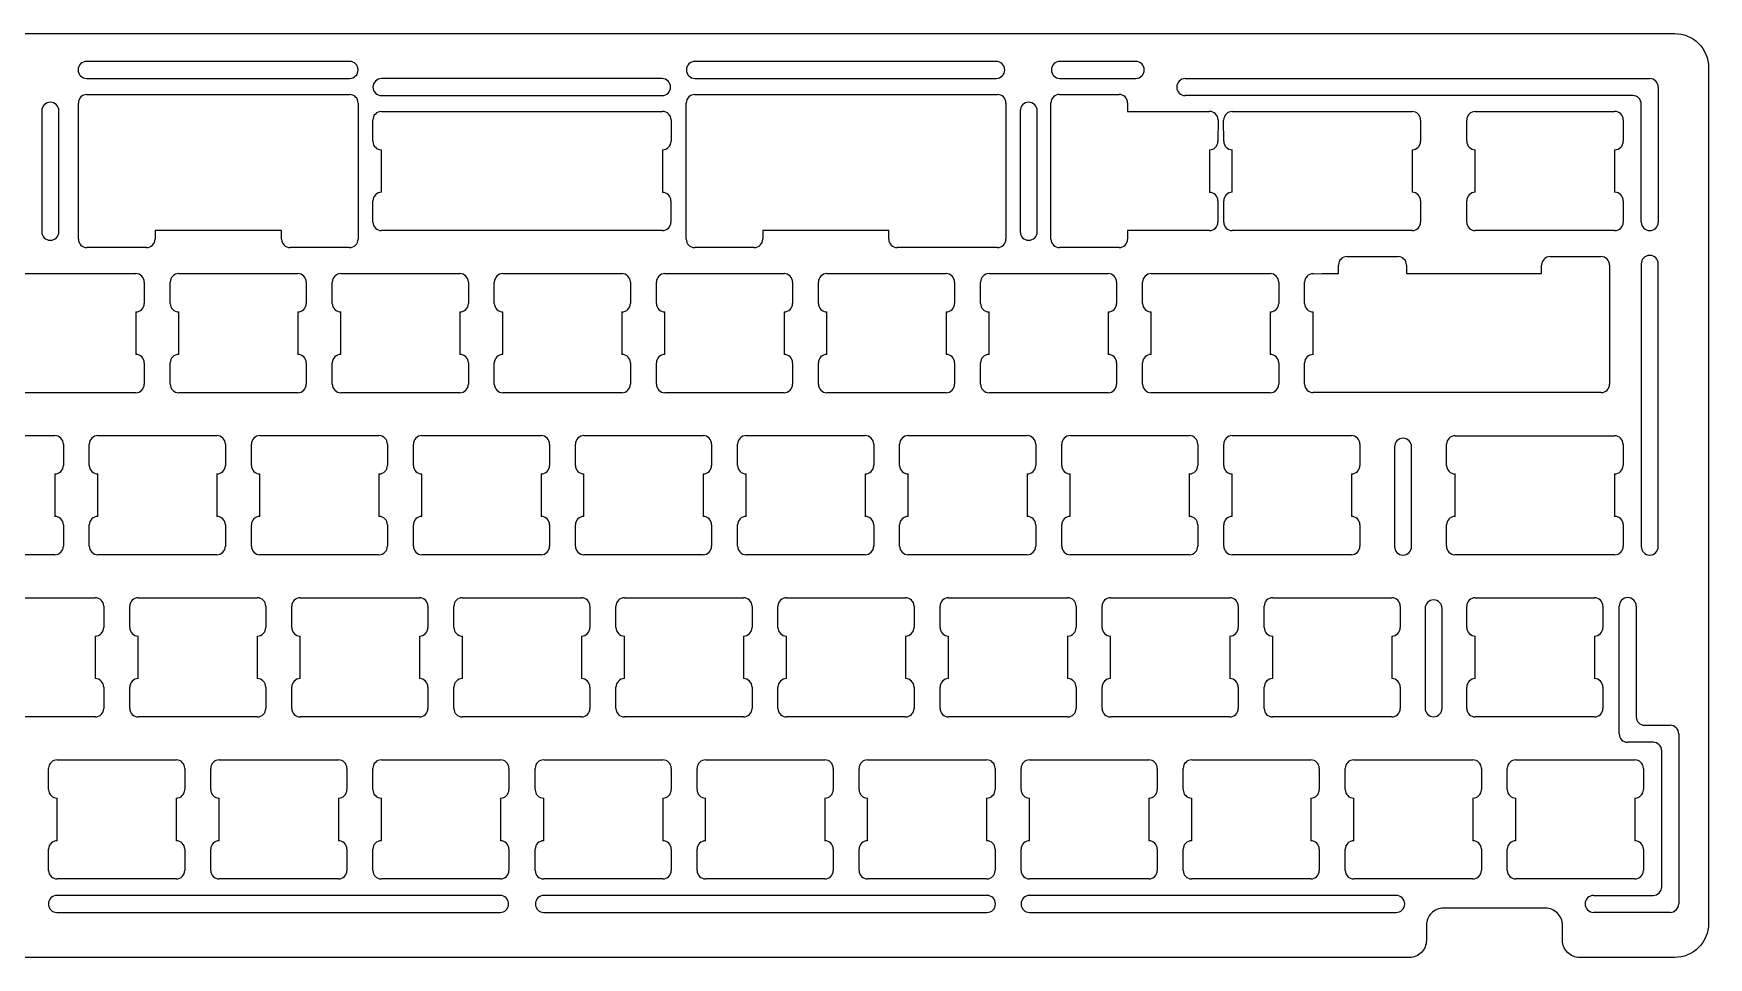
# Model space of a CAD drawing. Header units: millimetres. Extents: x -158 to 158, y -54 to 54.
# Drawn here: x -38.4 to 158.5, y -54.3 to 54.3 of the extents above; entities that cross this region are included whole.
import ezdxf

# ---------------------------------------------------------------- set-up
doc = ezdxf.new("R2010")
doc.units = ezdxf.units.MM
doc.layers.get('0').update_dxf_attribs({"linetype": 'CONTINUOUS'})

msp = doc.modelspace()

# ---------------------------------------------------------------- linework, layer by layer
for p, q in [((97, 49), (151.6, 49)), ((152.6, 48), (152.6, 32.14)), ((-33.11, 30.13), (-33.11, 46.13)), ((-32.11, 47.13), (-1.23, 47.13)), ((-0.23, 46.13), (-0.23, 30.13)), ((38.33, 30.13), (38.34, 46.13)), ((39.34, 47.13), (74.91, 47.13)), ((75.91, 46.13), (75.91, 30.13)), ((81.21, 30.13), (81.21, 46.14)), ((82.21, 47.13), (89.21, 47.14)), ((90.21, 46.14), (90.21, 45.14)), ((149.6, 47.01), (97, 47)), ((150.6, 32.14), (150.6, 46.01)), ((1.5, 41.63), (1.5, 44.13)), ((2.5, 45.13), (35.56, 45.14)), ((36.56, 44.14), (36.56, 41.64)), ((90.21, 45.14), (99.85, 45.14)), ((100.85, 44.14), (100.84, 41.63)), ((101.52, 41.64), (101.51, 44.13)), ((102.51, 45.13), (123.66, 45.13)), ((124.66, 44.13), (124.66, 41.64)), ((130.09, 41.64), (130.09, 44.13)), ((131.09, 45.13), (147.47, 45.14)), ((148.47, 44.14), (148.47, 41.64)), ((2.51, 35.64), (2.5, 40.63)), ((35.56, 40.64), (35.54, 35.63)), ((99.84, 40.63), (99.84, 35.63)), ((102.52, 35.64), (102.52, 40.64)), ((123.66, 40.64), (123.66, 35.64)), ((131.09, 35.64), (131.09, 40.64)), ((147.47, 40.64), (147.47, 35.64)), ((1.51, 32.14), (1.51, 34.64)), ((36.54, 34.63), (36.54, 32.13)), ((100.84, 34.63), (100.84, 32.13)), ((101.52, 32.13), (101.52, 34.64)), ((124.66, 34.64), (124.66, 32.13)), ((130.08, 32.14), (130.09, 34.64)), ((148.47, 34.64), (148.47, 32.14)), ((-9.23, 31.13), (-24.1, 31.13)), ((-24.1, 31.13), (-24.1, 30.13)), ((-9.23, 30.13), (-9.23, 31.13)), ((35.54, 31.13), (2.51, 31.14)), ((62.14, 31.14), (47.33, 31.14)), ((47.33, 31.14), (47.33, 30.13)), ((62.14, 30.13), (62.14, 31.14)), ((99.84, 31.13), (90.21, 31.14)), ((90.21, 31.14), (90.21, 30.13)), ((123.66, 31.13), (102.52, 31.13)), ((147.47, 31.14), (131.08, 31.14)), ((-25.1, 29.13), (-32.11, 29.13)), ((-1.23, 29.13), (-8.23, 29.13)), ((46.33, 29.13), (39.33, 29.13)), ((74.91, 29.13), (63.14, 29.13)), ((89.21, 29.13), (82.21, 29.13)), ((116.01, 28.09), (122, 28.09)), ((139.88, 28.08), (145.88, 28.08)), ((-39.37, 26.08), (-26.37, 26.08)), ((-21.32, 26.08), (-7.32, 26.08)), ((-2.27, 26.08), (11.73, 26.08)), ((16.78, 26.08), (30.78, 26.08)), ((35.83, 26.08), (49.83, 26.08)), ((54.88, 26.08), (68.88, 26.08)), ((73.93, 26.08), (87.93, 26.08)), ((92.98, 26.08), (106.98, 26.08)), ((112.02, 26.07), (113.03, 26.08)), ((113.03, 26.08), (115, 26.08)), ((115, 26.08), (115.01, 27.09)), ((123, 27.09), (123, 26.08)), ((123, 26.08), (138.88, 26.08)), ((138.88, 26.08), (138.88, 27.08)), ((146.88, 27.08), (146.88, 13.09)), ((-25.37, 25.08), (-25.37, 22.58)), ((-22.32, 22.58), (-22.32, 25.08)), ((-6.32, 25.08), (-6.32, 22.58)), ((-3.27, 22.58), (-3.27, 25.08)), ((12.73, 25.08), (12.73, 22.58)), ((15.78, 22.58), (15.78, 25.08)), ((31.78, 25.08), (31.78, 22.58)), ((34.83, 22.58), (34.83, 25.08)), ((50.83, 25.08), (50.83, 22.58)), ((53.88, 22.58), (53.88, 25.08)), ((69.88, 25.08), (69.88, 22.58)), ((72.93, 22.58), (72.93, 25.08)), ((88.93, 25.08), (88.93, 22.58)), ((91.98, 22.58), (91.98, 25.08)), ((107.98, 25.08), (107.98, 22.58)), ((111.02, 22.57), (111.02, 25.07)), ((-26.37, 21.58), (-26.37, 16.58)), ((-21.32, 16.58), (-21.32, 21.58)), ((-7.32, 21.58), (-7.32, 16.58)), ((-2.27, 16.58), (-2.27, 21.58)), ((11.73, 21.58), (11.73, 16.58)), ((16.78, 16.58), (16.78, 21.58)), ((30.78, 21.58), (30.78, 16.58)), ((35.83, 16.58), (35.83, 21.58)), ((49.83, 21.58), (49.83, 16.58)), ((54.88, 16.58), (54.88, 21.58)), ((68.88, 21.58), (68.88, 16.58)), ((73.93, 16.58), (73.93, 21.58)), ((87.93, 21.58), (87.93, 16.58)), ((92.98, 16.58), (92.98, 21.58)), ((106.98, 21.58), (106.98, 16.58)), ((112.02, 16.57), (112.02, 21.57)), ((-25.37, 15.58), (-25.37, 13.08)), ((-22.32, 13.08), (-22.32, 15.58)), ((-6.32, 15.58), (-6.32, 13.08)), ((-3.27, 13.08), (-3.27, 15.58)), ((12.73, 15.58), (12.73, 13.08)), ((15.78, 13.08), (15.78, 15.58)), ((31.78, 15.58), (31.78, 13.08)), ((34.83, 13.08), (34.83, 15.58)), ((50.83, 15.58), (50.83, 13.08)), ((53.88, 13.08), (53.88, 15.58)), ((69.88, 15.58), (69.88, 13.08)), ((72.93, 13.08), (72.93, 15.58)), ((88.93, 15.58), (88.93, 13.08)), ((91.98, 13.08), (91.98, 15.58)), ((107.98, 15.58), (107.98, 13.08)), ((111.03, 13.09), (111.03, 15.58)), ((-27.37, 12.08), (-40.37, 12.08)), ((-26.37, 12.08), (-27.37, 12.08)), ((-7.32, 12.08), (-21.32, 12.08)), ((11.73, 12.08), (-2.27, 12.08)), ((30.78, 12.08), (16.78, 12.08)), ((49.83, 12.08), (35.83, 12.08)), ((68.88, 12.08), (54.88, 12.08)), ((87.93, 12.08), (73.93, 12.08)), ((106.98, 12.08), (92.98, 12.08)), ((145.88, 12.09), (112.03, 12.09)), ((-48.88, 7.04), (-35.88, 7.04)), ((-34.88, 6.04), (-34.88, 3.54)), ((-31.83, 3.54), (-31.83, 6.04)), ((-30.83, 7.04), (-16.83, 7.04)), ((-15.83, 6.04), (-15.83, 3.54)), ((-12.78, 3.54), (-12.78, 6.04)), ((-11.78, 7.04), (2.22, 7.04)), ((3.22, 6.04), (3.22, 3.54)), ((6.27, 3.54), (6.27, 6.04)), ((7.27, 7.04), (8.27, 7.04)), ((8.27, 7.04), (21.27, 7.04)), ((22.27, 6.04), (22.27, 3.54)), ((25.32, 3.54), (25.32, 6.04)), ((26.32, 7.04), (26.62, 7.04)), ((26.62, 7.04), (40.32, 7.04)), ((41.32, 6.04), (41.32, 3.54)), ((44.37, 3.54), (44.37, 6.04)), ((45.37, 7.04), (59.37, 7.04)), ((60.37, 6.04), (60.37, 3.54)), ((63.42, 3.54), (63.42, 6.04)), ((64.42, 7.04), (78.42, 7.04)), ((79.42, 6.04), (79.42, 3.54)), ((82.47, 3.54), (82.47, 6.04)), ((83.47, 7.04), (84.47, 7.04)), ((84.47, 7.04), (97.47, 7.04)), ((98.47, 6.04), (98.47, 3.54)), ((101.52, 3.54), (101.52, 6.04)), ((102.52, 7.04), (102.82, 7.04)), ((102.82, 7.04), (116.52, 7.04)), ((117.52, 6.04), (117.52, 3.54)), ((127.71, 3.54), (127.71, 6.03)), ((128.71, 7.03), (147.46, 7.03)), ((148.46, 6.03), (148.46, 3.53)), ((-35.88, 2.54), (-35.88, -2.46)), ((-30.83, -2.46), (-30.83, 2.54)), ((-16.83, 2.54), (-16.83, -2.46)), ((-11.78, -2.46), (-11.78, 2.54)), ((2.22, 2.54), (2.22, -2.46)), ((7.27, -2.46), (7.27, 2.54)), ((21.27, 2.54), (21.27, -2.46)), ((26.32, -2.46), (26.32, 2.54)), ((40.32, 2.54), (40.32, -2.46)), ((45.37, -2.46), (45.37, 2.54)), ((59.37, 2.54), (59.37, -2.46)), ((64.42, -2.46), (64.42, 2.54)), ((78.42, 2.54), (78.42, -2.46)), ((83.47, -2.46), (83.47, 2.54)), ((97.47, 2.54), (97.47, -2.46)), ((102.52, -2.46), (102.52, 2.54)), ((116.52, 2.54), (116.52, -2.46)), ((128.71, -2.46), (128.71, 2.54)), ((147.46, 2.53), (147.47, -2.46)), ((-34.88, -3.46), (-34.88, -5.96)), ((-31.83, -5.96), (-31.83, -3.46)), ((-15.83, -3.46), (-15.83, -5.96)), ((-12.78, -5.96), (-12.78, -3.46)), ((3.22, -3.46), (3.22, -5.96)), ((6.27, -5.96), (6.27, -3.46)), ((22.27, -3.46), (22.27, -5.96)), ((25.32, -5.96), (25.32, -3.46)), ((41.32, -3.46), (41.32, -5.96)), ((44.37, -5.96), (44.37, -3.46)), ((60.37, -3.46), (60.37, -5.96)), ((63.42, -5.96), (63.42, -3.46)), ((79.42, -3.46), (79.42, -5.96)), ((82.47, -5.96), (82.47, -3.46)), ((98.47, -3.46), (98.47, -5.96)), ((101.52, -5.96), (101.52, -3.46)), ((117.52, -3.46), (117.52, -5.96)), ((127.7, -5.96), (127.71, -3.46)), ((148.47, -3.46), (148.47, -5.96)), ((-36.88, -6.96), (-49.88, -6.96)), ((-35.88, -6.96), (-36.88, -6.96)), ((-16.83, -6.96), (-30.83, -6.96)), ((2.22, -6.96), (-11.78, -6.96)), ((20.27, -6.96), (7.27, -6.96)), ((21.27, -6.96), (20.27, -6.96)), ((40.02, -6.96), (26.32, -6.96)), ((40.32, -6.96), (40.02, -6.96)), ((59.37, -6.96), (45.37, -6.96)), ((78.42, -6.96), (64.42, -6.96)), ((96.47, -6.96), (83.47, -6.96)), ((97.47, -6.96), (96.47, -6.96)), ((116.22, -6.96), (102.52, -6.96)), ((116.52, -6.96), (116.22, -6.96)), ((147.47, -6.96), (128.7, -6.96)), ((-45.13, -12.02), (-31.13, -12.02)), ((-30.13, -13.02), (-30.13, -15.52)), ((-27.08, -15.52), (-27.08, -13.02)), ((-26.08, -12.02), (-12.08, -12.02)), ((-11.08, -13.02), (-11.08, -15.52)), ((-8.03, -15.52), (-8.03, -13.02)), ((-7.03, -12.02), (6.97, -12.02)), ((7.97, -13.02), (7.97, -15.52)), ((11.02, -15.52), (11.02, -13.02)), ((12.02, -12.02), (26.02, -12.02)), ((27.02, -13.02), (27.02, -15.52)), ((30.07, -15.52), (30.07, -13.02)), ((31.07, -12.02), (45.07, -12.02)), ((46.07, -13.02), (46.07, -15.52)), ((49.12, -15.52), (49.12, -13.02)), ((50.12, -12.02), (64.12, -12.02)), ((65.12, -13.02), (65.12, -15.52)), ((68.17, -15.52), (68.17, -13.02)), ((69.17, -12.02), (83.17, -12.02)), ((84.17, -13.02), (84.17, -15.52)), ((87.22, -15.52), (87.22, -13.02)), ((88.22, -12.02), (102.22, -12.02)), ((103.22, -13.02), (103.22, -15.52)), ((106.27, -15.52), (106.27, -13.02)), ((107.27, -12.02), (121.27, -12.02)), ((122.27, -13.02), (122.27, -15.52)), ((130.09, -15.52), (130.09, -13.02)), ((131.09, -12.02), (145.09, -12.02)), ((146.09, -13.02), (146.09, -15.52)), ((148, -28), (148, -13)), ((150, -13), (150, -26)), ((-31.13, -16.52), (-31.13, -21.52)), ((-26.08, -21.52), (-26.08, -16.52)), ((-12.08, -16.52), (-12.08, -21.52)), ((-7.03, -21.52), (-7.03, -16.52)), ((6.97, -16.52), (6.97, -21.52)), ((12.02, -21.52), (12.02, -16.52)), ((26.02, -16.52), (26.02, -21.52)), ((31.07, -21.52), (31.07, -16.52)), ((45.07, -16.52), (45.07, -21.52)), ((50.12, -21.52), (50.12, -16.52)), ((64.12, -16.52), (64.12, -21.52)), ((69.17, -21.52), (69.17, -16.52)), ((83.17, -16.52), (83.17, -21.52)), ((88.22, -21.52), (88.22, -16.52)), ((102.22, -16.52), (102.22, -21.52)), ((107.27, -21.52), (107.27, -16.52)), ((121.27, -16.52), (121.27, -21.52)), ((131.09, -21.52), (131.09, -16.52)), ((145.09, -16.52), (145.09, -21.52)), ((-30.13, -22.52), (-30.13, -25.02)), ((-27.08, -25.02), (-27.08, -22.52)), ((-11.08, -22.52), (-11.08, -25.02)), ((-8.03, -25.02), (-8.03, -22.52)), ((7.97, -22.52), (7.97, -25.02)), ((11.02, -25.02), (11.02, -22.52)), ((27.02, -22.52), (27.02, -25.02)), ((30.07, -25.02), (30.07, -22.52)), ((46.07, -22.52), (46.07, -25.02)), ((49.12, -25.02), (49.12, -22.52)), ((65.12, -22.52), (65.12, -25.02)), ((68.17, -25.02), (68.17, -22.52)), ((84.17, -22.52), (84.17, -25.02)), ((87.22, -25.02), (87.22, -22.52)), ((103.22, -22.52), (103.22, -25.02)), ((106.27, -25.02), (106.27, -22.52)), ((122.27, -22.52), (122.27, -25.02)), ((130.09, -25.02), (130.09, -22.52)), ((146.09, -22.52), (146.09, -25.02)), ((-31.13, -26.02), (-45.13, -26.02)), ((-12.08, -26.02), (-26.08, -26.02)), ((6.97, -26.02), (-7.03, -26.02)), ((26.02, -26.02), (12.02, -26.02)), ((45.07, -26.02), (31.07, -26.02)), ((64.12, -26.02), (50.12, -26.02)), ((83.17, -26.02), (69.17, -26.02)), ((102.22, -26.02), (88.22, -26.02)), ((121.27, -26.02), (107.27, -26.02)), ((145.09, -26.02), (131.09, -26.02)), ((151, -27), (154, -27)), ((152, -29), (149, -29)), ((155, -28), (155, -48)), ((-35.61, -31.07), (-21.61, -31.07)), ((-16.55, -31.07), (-2.55, -31.07)), ((2.5, -31.07), (16.5, -31.07)), ((21.58, -31.07), (35.58, -31.07)), ((40.62, -31.07), (54.62, -31.07)), ((59.65, -31.07), (73.65, -31.07)), ((78.7, -31.07), (92.7, -31.07)), ((97.75, -31.07), (111.75, -31.07)), ((116.8, -31.07), (130.8, -31.07)), ((135.85, -31.07), (149.85, -31.07)), ((153, -46), (153, -30)), ((-36.61, -34.57), (-36.61, -32.07)), ((-20.61, -32.07), (-20.61, -34.57)), ((-17.55, -34.57), (-17.55, -32.07)), ((-1.55, -32.07), (-1.55, -34.57)), ((1.5, -34.57), (1.5, -32.07)), ((17.5, -32.07), (17.5, -34.57)), ((20.58, -34.57), (20.58, -32.07)), ((36.58, -32.07), (36.58, -34.57)), ((39.62, -34.57), (39.62, -32.07)), ((55.62, -32.07), (55.62, -34.57)), ((58.65, -34.57), (58.65, -32.07)), ((74.65, -32.07), (74.65, -34.57)), ((77.7, -34.57), (77.7, -32.07)), ((93.7, -32.07), (93.7, -34.57)), ((96.75, -34.57), (96.75, -32.07)), ((112.75, -32.07), (112.75, -34.57)), ((115.8, -34.57), (115.8, -32.07)), ((131.8, -32.07), (131.8, -34.57)), ((134.85, -34.57), (134.85, -32.07)), ((150.85, -32.07), (150.85, -34.57)), ((-35.61, -40.57), (-35.61, -35.57)), ((-21.61, -35.57), (-21.61, -40.57)), ((-16.55, -40.57), (-16.55, -35.57)), ((-2.55, -35.57), (-2.55, -40.57)), ((2.5, -40.57), (2.5, -35.57)), ((16.5, -35.57), (16.5, -40.57)), ((21.58, -40.57), (21.58, -35.57)), ((35.58, -35.57), (35.58, -40.57)), ((40.62, -40.57), (40.62, -35.57)), ((54.62, -35.57), (54.62, -40.57)), ((59.65, -40.57), (59.65, -35.57)), ((73.65, -35.57), (73.65, -40.57)), ((78.7, -40.57), (78.7, -35.57)), ((92.7, -35.57), (92.7, -40.57)), ((97.75, -40.57), (97.75, -35.57)), ((111.75, -35.57), (111.75, -40.57)), ((116.8, -40.57), (116.8, -35.57)), ((130.8, -35.57), (130.8, -40.57)), ((135.85, -40.57), (135.85, -35.57)), ((149.85, -35.57), (149.85, -40.57)), ((-36.61, -44.07), (-36.61, -41.57)), ((-20.61, -41.57), (-20.61, -44.07)), ((-17.55, -44.07), (-17.55, -41.57)), ((-1.55, -41.57), (-1.55, -44.07)), ((1.5, -44.07), (1.5, -41.57)), ((17.5, -41.57), (17.5, -44.07)), ((20.58, -44.07), (20.58, -41.57)), ((36.58, -41.57), (36.58, -44.07)), ((39.62, -44.07), (39.62, -41.57)), ((55.62, -41.57), (55.62, -44.07)), ((58.65, -44.07), (58.65, -41.57)), ((74.65, -41.57), (74.65, -44.07)), ((77.7, -44.07), (77.7, -41.57)), ((93.7, -41.57), (93.7, -44.07)), ((96.75, -44.07), (96.75, -41.57)), ((112.75, -41.57), (112.75, -44.07)), ((115.8, -44.07), (115.8, -41.57)), ((131.8, -41.57), (131.8, -44.07)), ((134.85, -44.07), (134.85, -41.57)), ((150.85, -41.57), (150.85, -44.07)), ((-21.61, -45.07), (-35.61, -45.07)), ((-2.55, -45.07), (-16.55, -45.07)), ((16.5, -45.07), (2.5, -45.07)), ((35.58, -45.07), (21.58, -45.07)), ((54.62, -45.07), (40.62, -45.07)), ((73.65, -45.07), (59.65, -45.07)), ((92.7, -45.07), (78.7, -45.07)), ((111.75, -45.07), (97.75, -45.07)), ((130.8, -45.07), (116.8, -45.07)), ((149.85, -45.07), (135.85, -45.07)), ((145, -47), (152, -47)), ((154, -49), (145, -49))]:
    msp.add_line(p, q)
for points in [[(143.34, -54.3, -0.414214), (141.34, -52.3), (141.34, -50.5, 0.414214), (139.34, -48.5), (127.34, -48.5, 0.414214), (125.34, -50.5), (125.34, -52.3, -0.414214), (123.34, -54.3), (-154.5, -54.3, -0.414214), (-158.5, -50.3), (-158.5, 50.3, -0.414214), (-154.5, 54.3), (154.5, 54.3, -0.414214), (158.5, 50.3), (158.5, -50.3, -0.414214), (154.5, -54.3)], [(-1.23, 51.02), (-32.14, 51.02, 1), (-32.14, 49.02), (-1.23, 49.02, 1)], [(39.36, 49.02), (74.77, 49.02, 1), (74.77, 51.02), (39.36, 51.02, 1)], [(82.26, 49.02), (91.17, 49.02, 1), (91.17, 51.02), (82.26, 51.02, 1)], [(35.5, 49), (2.51, 49, 1), (2.51, 47), (35.5, 47, 1)], [(-35.41, 31), (-35.41, 45.22, 1), (-37.41, 45.22), (-37.41, 31, 1)], [(77.59, 45.22), (77.59, 31, 1), (79.59, 31), (79.59, 45.22, 1)], [(150.59, 27.22), (150.59, -6, 1), (152.59, -6), (152.59, 27.22, 1)], [(121.59, 5.72), (121.59, -6, 1), (123.59, -6), (123.59, 5.72, 1)], [(127.19, -25), (127.19, -13.28, 1), (125.19, -13.28), (125.19, -25, 1)], [(16.45, -47.01), (-35.64, -47.01, 1), (-35.64, -49.01), (16.45, -49.01, 1)], [(73.69, -47.01), (21.6, -47.01, 1), (21.6, -49.01), (73.69, -49.01, 1)], [(121.79, -47.01), (78.7, -47.01, 1), (78.7, -49.01), (121.79, -49.01, 1)]]:
    msp.add_lwpolyline(points, format="xyb", close=True)
for centre, start, end in [((97, 48), 90, 180), ((97, 48), 180.0063, 270.0063), ((151.6, 48), 0, 90), ((149.6, 46.01), 0, 90.0063), ((151.6, 32.14), -180, 0), ((35.83, 22.58), 180, 270), ((35.83, 15.58), 90, 180), ((149, -13), 0, 180), ((-7.03, -15.52), 180, 270), ((-7.03, -22.52), 90, 180), ((151, -26), 180, 270), ((154, -28), 0, 90), ((149, -28), 180, 270), ((152, -30), 0, 90), ((145, -48), 90, 270), ((152, -46), -90, 0), ((154, -48), -90, 0)]:
    msp.add_arc(centre, 1, start, end)
for points in [[(-32.11, 47.13), (-32.66, 47.13), (-33.11, 46.69), (-33.11, 46.13)], [(-0.23, 46.13), (-0.23, 46.68), (-0.68, 47.13), (-1.23, 47.13)], [(39.34, 47.13), (38.79, 47.13), (38.34, 46.69), (38.34, 46.13)], [(75.91, 46.13), (75.91, 46.69), (75.46, 47.13), (74.91, 47.13)], [(82.21, 47.13), (81.66, 47.14), (81.21, 46.69), (81.21, 46.14)], [(90.21, 46.14), (90.21, 46.69), (89.76, 47.14), (89.21, 47.14)], [(2.5, 45.13), (1.95, 45.13), (1.5, 44.68), (1.5, 44.13)], [(36.56, 44.14), (36.56, 44.69), (36.11, 45.14), (35.56, 45.14)], [(100.85, 44.14), (100.85, 44.69), (100.4, 45.14), (99.85, 45.14)], [(102.51, 45.13), (101.96, 45.13), (101.51, 44.68), (101.51, 44.13)], [(124.66, 44.13), (124.66, 44.68), (124.21, 45.13), (123.66, 45.13)], [(131.09, 45.13), (130.54, 45.13), (130.09, 44.68), (130.09, 44.13)], [(148.47, 44.14), (148.47, 44.69), (148.03, 45.14), (147.47, 45.14)], [(1.5, 41.63), (1.5, 41.08), (1.95, 40.63), (2.5, 40.63)], [(35.56, 40.64), (36.11, 40.64), (36.56, 41.08), (36.56, 41.64)], [(99.84, 40.63), (100.39, 40.63), (100.84, 41.08), (100.84, 41.63)], [(101.52, 41.64), (101.52, 41.08), (101.97, 40.64), (102.52, 40.64)], [(123.66, 40.64), (124.21, 40.64), (124.66, 41.08), (124.66, 41.64)], [(130.09, 41.64), (130.09, 41.08), (130.54, 40.64), (131.09, 40.64)], [(147.47, 40.64), (148.03, 40.64), (148.47, 41.08), (148.47, 41.64)], [(2.51, 35.64), (1.96, 35.64), (1.51, 35.19), (1.51, 34.64)], [(36.54, 34.63), (36.54, 35.18), (36.1, 35.63), (35.54, 35.63)], [(100.84, 34.63), (100.84, 35.18), (100.39, 35.63), (99.84, 35.63)], [(102.52, 35.64), (101.97, 35.64), (101.52, 35.19), (101.52, 34.64)], [(124.66, 34.64), (124.66, 35.19), (124.21, 35.64), (123.66, 35.64)], [(131.09, 35.64), (130.54, 35.64), (130.09, 35.19), (130.09, 34.64)], [(148.47, 34.64), (148.47, 35.19), (148.03, 35.64), (147.47, 35.64)], [(1.51, 32.14), (1.51, 31.59), (1.96, 31.14), (2.51, 31.14)], [(35.54, 31.13), (36.1, 31.13), (36.54, 31.58), (36.54, 32.13)], [(99.84, 31.13), (100.39, 31.13), (100.84, 31.58), (100.84, 32.13)], [(101.52, 32.13), (101.52, 31.58), (101.97, 31.13), (102.52, 31.13)], [(123.66, 31.13), (124.21, 31.13), (124.66, 31.58), (124.66, 32.13)], [(130.08, 32.14), (130.08, 31.58), (130.53, 31.14), (131.08, 31.14)], [(147.47, 31.14), (148.03, 31.14), (148.47, 31.58), (148.47, 32.14)], [(-33.11, 30.13), (-33.11, 29.57), (-32.66, 29.13), (-32.11, 29.13)], [(-25.1, 29.13), (-24.55, 29.13), (-24.1, 29.57), (-24.1, 30.13)], [(-9.23, 30.13), (-9.23, 29.58), (-8.78, 29.13), (-8.23, 29.13)], [(-1.23, 29.13), (-0.68, 29.13), (-0.23, 29.58), (-0.23, 30.13)], [(38.33, 30.13), (38.33, 29.57), (38.78, 29.13), (39.33, 29.13)], [(46.33, 29.13), (46.89, 29.13), (47.33, 29.57), (47.33, 30.13)], [(62.14, 30.13), (62.14, 29.57), (62.59, 29.13), (63.14, 29.13)], [(74.91, 29.13), (75.46, 29.13), (75.91, 29.57), (75.91, 30.13)], [(81.21, 30.13), (81.21, 29.58), (81.65, 29.13), (82.21, 29.13)], [(89.21, 29.13), (89.76, 29.13), (90.21, 29.58), (90.21, 30.13)], [(116.01, 28.09), (115.46, 28.09), (115.01, 27.64), (115.01, 27.09)], [(123, 27.09), (123, 27.64), (122.55, 28.09), (122, 28.09)], [(139.88, 28.08), (139.32, 28.08), (138.88, 27.63), (138.88, 27.08)], [(146.88, 27.08), (146.88, 27.63), (146.43, 28.08), (145.88, 28.08)], [(-25.37, 25.08), (-25.37, 25.63), (-25.82, 26.08), (-26.37, 26.08)], [(-21.32, 26.08), (-21.87, 26.08), (-22.32, 25.63), (-22.32, 25.08)], [(-6.32, 25.08), (-6.32, 25.63), (-6.77, 26.08), (-7.32, 26.08)], [(-2.27, 26.08), (-2.82, 26.08), (-3.27, 25.63), (-3.27, 25.08)], [(12.73, 25.08), (12.73, 25.63), (12.28, 26.08), (11.73, 26.08)], [(16.78, 26.08), (16.23, 26.08), (15.78, 25.63), (15.78, 25.08)], [(31.78, 25.08), (31.78, 25.63), (31.33, 26.08), (30.78, 26.08)], [(35.83, 26.08), (35.28, 26.08), (34.83, 25.63), (34.83, 25.08)], [(50.83, 25.08), (50.83, 25.63), (50.38, 26.08), (49.83, 26.08)], [(54.88, 26.08), (54.33, 26.08), (53.88, 25.63), (53.88, 25.08)], [(69.88, 25.08), (69.88, 25.63), (69.43, 26.08), (68.88, 26.08)], [(73.93, 26.08), (73.38, 26.08), (72.93, 25.63), (72.93, 25.08)], [(88.93, 25.08), (88.93, 25.63), (88.48, 26.08), (87.93, 26.08)], [(92.98, 26.08), (92.43, 26.08), (91.98, 25.63), (91.98, 25.08)], [(107.98, 25.08), (107.98, 25.63), (107.53, 26.08), (106.98, 26.08)], [(112.02, 26.07), (111.47, 26.07), (111.02, 25.62), (111.02, 25.07)], [(-26.37, 21.58), (-25.82, 21.58), (-25.37, 22.03), (-25.37, 22.58)], [(-22.32, 22.58), (-22.32, 22.03), (-21.87, 21.58), (-21.32, 21.58)], [(-7.32, 21.58), (-6.77, 21.58), (-6.32, 22.03), (-6.32, 22.58)], [(-3.27, 22.58), (-3.27, 22.03), (-2.82, 21.58), (-2.27, 21.58)], [(11.73, 21.58), (12.28, 21.58), (12.73, 22.03), (12.73, 22.58)], [(15.78, 22.58), (15.78, 22.03), (16.23, 21.58), (16.78, 21.58)], [(30.78, 21.58), (31.33, 21.58), (31.78, 22.03), (31.78, 22.58)], [(49.83, 21.58), (50.38, 21.58), (50.83, 22.03), (50.83, 22.58)], [(53.88, 22.58), (53.88, 22.03), (54.33, 21.58), (54.88, 21.58)], [(68.88, 21.58), (69.43, 21.58), (69.88, 22.03), (69.88, 22.58)], [(72.93, 22.58), (72.93, 22.03), (73.38, 21.58), (73.93, 21.58)], [(87.93, 21.58), (88.48, 21.58), (88.93, 22.03), (88.93, 22.58)], [(91.98, 22.58), (91.98, 22.03), (92.43, 21.58), (92.98, 21.58)], [(106.98, 21.58), (107.53, 21.58), (107.98, 22.03), (107.98, 22.58)], [(111.02, 22.57), (111.02, 22.02), (111.47, 21.57), (112.02, 21.57)], [(-25.37, 15.58), (-25.37, 16.13), (-25.82, 16.58), (-26.37, 16.58)], [(-21.32, 16.58), (-21.87, 16.58), (-22.32, 16.13), (-22.32, 15.58)], [(-6.32, 15.58), (-6.32, 16.13), (-6.77, 16.58), (-7.32, 16.58)], [(-2.27, 16.58), (-2.82, 16.58), (-3.27, 16.13), (-3.27, 15.58)], [(12.73, 15.58), (12.73, 16.13), (12.28, 16.58), (11.73, 16.58)], [(16.78, 16.58), (16.23, 16.58), (15.78, 16.13), (15.78, 15.58)], [(31.78, 15.58), (31.78, 16.13), (31.33, 16.58), (30.78, 16.58)], [(50.83, 15.58), (50.83, 16.13), (50.38, 16.58), (49.83, 16.58)], [(54.88, 16.58), (54.33, 16.58), (53.88, 16.13), (53.88, 15.58)], [(69.88, 15.58), (69.88, 16.13), (69.43, 16.58), (68.88, 16.58)], [(73.93, 16.58), (73.38, 16.58), (72.93, 16.13), (72.93, 15.58)], [(88.93, 15.58), (88.93, 16.13), (88.48, 16.58), (87.93, 16.58)], [(92.98, 16.58), (92.43, 16.58), (91.98, 16.13), (91.98, 15.58)], [(107.98, 15.58), (107.98, 16.13), (107.53, 16.58), (106.98, 16.58)], [(112.02, 16.57), (111.47, 16.57), (111.03, 16.13), (111.03, 15.58)], [(-26.37, 12.08), (-25.82, 12.08), (-25.37, 12.53), (-25.37, 13.08)], [(-22.32, 13.08), (-22.32, 12.53), (-21.87, 12.08), (-21.32, 12.08)], [(-7.32, 12.08), (-6.77, 12.08), (-6.32, 12.53), (-6.32, 13.08)], [(-3.27, 13.08), (-3.27, 12.53), (-2.82, 12.08), (-2.27, 12.08)], [(11.73, 12.08), (12.28, 12.08), (12.73, 12.53), (12.73, 13.08)], [(15.78, 13.08), (15.78, 12.53), (16.23, 12.08), (16.78, 12.08)], [(30.78, 12.08), (31.33, 12.08), (31.78, 12.53), (31.78, 13.08)], [(34.83, 13.08), (34.83, 12.53), (35.28, 12.08), (35.83, 12.08)], [(49.83, 12.08), (50.38, 12.08), (50.83, 12.53), (50.83, 13.08)], [(53.88, 13.08), (53.88, 12.53), (54.33, 12.08), (54.88, 12.08)], [(68.88, 12.08), (69.43, 12.08), (69.88, 12.53), (69.88, 13.08)], [(72.93, 13.08), (72.93, 12.53), (73.38, 12.08), (73.93, 12.08)], [(87.93, 12.08), (88.48, 12.08), (88.93, 12.53), (88.93, 13.08)], [(91.98, 13.08), (91.98, 12.53), (92.43, 12.08), (92.98, 12.08)], [(106.98, 12.08), (107.53, 12.08), (107.98, 12.53), (107.98, 13.08)], [(111.03, 13.09), (111.03, 12.53), (111.48, 12.09), (112.03, 12.09)], [(145.88, 12.09), (146.43, 12.09), (146.88, 12.53), (146.88, 13.09)], [(-34.88, 6.04), (-34.88, 6.59), (-35.33, 7.04), (-35.88, 7.04)], [(-30.83, 7.04), (-31.38, 7.04), (-31.83, 6.59), (-31.83, 6.04)], [(-15.83, 6.04), (-15.83, 6.59), (-16.28, 7.04), (-16.83, 7.04)], [(-11.78, 7.04), (-12.33, 7.04), (-12.78, 6.59), (-12.78, 6.04)], [(3.22, 6.04), (3.22, 6.59), (2.77, 7.04), (2.22, 7.04)], [(7.27, 7.04), (6.72, 7.04), (6.27, 6.59), (6.27, 6.04)], [(22.27, 6.04), (22.27, 6.59), (21.82, 7.04), (21.27, 7.04)], [(26.32, 7.04), (25.77, 7.04), (25.32, 6.59), (25.32, 6.04)], [(41.32, 6.04), (41.32, 6.59), (40.87, 7.04), (40.32, 7.04)], [(45.37, 7.04), (44.82, 7.04), (44.37, 6.59), (44.37, 6.04)], [(60.37, 6.04), (60.37, 6.59), (59.92, 7.04), (59.37, 7.04)], [(64.42, 7.04), (63.87, 7.04), (63.42, 6.59), (63.42, 6.04)], [(79.42, 6.04), (79.42, 6.59), (78.97, 7.04), (78.42, 7.04)], [(83.47, 7.04), (82.92, 7.04), (82.47, 6.59), (82.47, 6.04)], [(98.47, 6.04), (98.47, 6.59), (98.02, 7.04), (97.47, 7.04)], [(102.52, 7.04), (101.97, 7.04), (101.52, 6.59), (101.52, 6.04)], [(117.52, 6.04), (117.52, 6.59), (117.07, 7.04), (116.52, 7.04)], [(128.71, 7.03), (128.16, 7.03), (127.71, 6.58), (127.71, 6.03)], [(148.46, 6.03), (148.46, 6.58), (148.02, 7.03), (147.46, 7.03)], [(-35.88, 2.54), (-35.33, 2.54), (-34.88, 2.98), (-34.88, 3.54)], [(-31.83, 3.54), (-31.83, 2.98), (-31.38, 2.54), (-30.83, 2.54)], [(-16.83, 2.54), (-16.28, 2.54), (-15.83, 2.98), (-15.83, 3.54)], [(-12.78, 3.54), (-12.78, 2.98), (-12.33, 2.54), (-11.78, 2.54)], [(2.22, 2.54), (2.77, 2.54), (3.22, 2.98), (3.22, 3.54)], [(6.27, 3.54), (6.27, 2.98), (6.72, 2.54), (7.27, 2.54)], [(21.27, 2.54), (21.82, 2.54), (22.27, 2.98), (22.27, 3.54)], [(25.32, 3.54), (25.32, 2.98), (25.77, 2.54), (26.32, 2.54)], [(40.32, 2.54), (40.87, 2.54), (41.32, 2.98), (41.32, 3.54)], [(44.37, 3.54), (44.37, 2.98), (44.82, 2.54), (45.37, 2.54)], [(59.37, 2.54), (59.92, 2.54), (60.37, 2.98), (60.37, 3.54)], [(63.42, 3.54), (63.42, 2.98), (63.87, 2.54), (64.42, 2.54)], [(78.42, 2.54), (78.97, 2.54), (79.42, 2.98), (79.42, 3.54)], [(82.47, 3.54), (82.47, 2.98), (82.92, 2.54), (83.47, 2.54)], [(97.47, 2.54), (98.02, 2.54), (98.47, 2.98), (98.47, 3.54)], [(101.52, 3.54), (101.52, 2.98), (101.97, 2.54), (102.52, 2.54)], [(116.52, 2.54), (117.07, 2.54), (117.52, 2.98), (117.52, 3.54)], [(127.71, 3.54), (127.71, 2.98), (128.16, 2.54), (128.71, 2.54)], [(147.46, 2.53), (148.02, 2.53), (148.46, 2.98), (148.46, 3.53)], [(-34.88, -3.46), (-34.88, -2.91), (-35.33, -2.46), (-35.88, -2.46)], [(-30.83, -2.46), (-31.38, -2.46), (-31.83, -2.91), (-31.83, -3.46)], [(-15.83, -3.46), (-15.83, -2.91), (-16.28, -2.46), (-16.83, -2.46)], [(-11.78, -2.46), (-12.33, -2.46), (-12.78, -2.91), (-12.78, -3.46)], [(3.22, -3.46), (3.22, -2.91), (2.77, -2.46), (2.22, -2.46)], [(7.27, -2.46), (6.72, -2.46), (6.27, -2.91), (6.27, -3.46)], [(22.27, -3.46), (22.27, -2.91), (21.82, -2.46), (21.27, -2.46)], [(26.32, -2.46), (25.77, -2.46), (25.32, -2.91), (25.32, -3.46)], [(41.32, -3.46), (41.32, -2.91), (40.87, -2.46), (40.32, -2.46)], [(45.37, -2.46), (44.82, -2.46), (44.37, -2.91), (44.37, -3.46)], [(60.37, -3.46), (60.37, -2.91), (59.92, -2.46), (59.37, -2.46)], [(64.42, -2.46), (63.87, -2.46), (63.42, -2.91), (63.42, -3.46)], [(79.42, -3.46), (79.42, -2.91), (78.97, -2.46), (78.42, -2.46)], [(83.47, -2.46), (82.92, -2.46), (82.47, -2.91), (82.47, -3.46)], [(98.47, -3.46), (98.47, -2.91), (98.02, -2.46), (97.47, -2.46)], [(102.52, -2.46), (101.97, -2.46), (101.52, -2.91), (101.52, -3.46)], [(117.52, -3.46), (117.52, -2.91), (117.07, -2.46), (116.52, -2.46)], [(128.71, -2.46), (128.16, -2.46), (127.71, -2.91), (127.71, -3.46)], [(148.47, -3.46), (148.47, -2.91), (148.03, -2.46), (147.47, -2.46)], [(-35.88, -6.96), (-35.33, -6.96), (-34.88, -6.52), (-34.88, -5.96)], [(-31.83, -5.96), (-31.83, -6.52), (-31.38, -6.96), (-30.83, -6.96)], [(-16.83, -6.96), (-16.28, -6.96), (-15.83, -6.52), (-15.83, -5.96)], [(-12.78, -5.96), (-12.78, -6.52), (-12.33, -6.96), (-11.78, -6.96)], [(2.22, -6.96), (2.77, -6.96), (3.22, -6.52), (3.22, -5.96)], [(6.27, -5.96), (6.27, -6.52), (6.72, -6.96), (7.27, -6.96)], [(21.27, -6.96), (21.82, -6.96), (22.27, -6.52), (22.27, -5.96)], [(25.32, -5.96), (25.32, -6.52), (25.77, -6.96), (26.32, -6.96)], [(40.32, -6.96), (40.87, -6.96), (41.32, -6.52), (41.32, -5.96)], [(44.37, -5.96), (44.37, -6.52), (44.82, -6.96), (45.37, -6.96)], [(59.37, -6.96), (59.92, -6.96), (60.37, -6.52), (60.37, -5.96)], [(63.42, -5.96), (63.42, -6.52), (63.87, -6.96), (64.42, -6.96)], [(78.42, -6.96), (78.97, -6.96), (79.42, -6.52), (79.42, -5.96)], [(82.47, -5.96), (82.47, -6.52), (82.92, -6.96), (83.47, -6.96)], [(97.47, -6.96), (98.02, -6.96), (98.47, -6.52), (98.47, -5.96)], [(101.52, -5.96), (101.52, -6.52), (101.97, -6.96), (102.52, -6.96)], [(116.52, -6.96), (117.07, -6.96), (117.52, -6.52), (117.52, -5.96)], [(127.7, -5.96), (127.7, -6.52), (128.15, -6.96), (128.7, -6.96)], [(147.47, -6.96), (148.03, -6.96), (148.47, -6.52), (148.47, -5.96)], [(-30.13, -13.02), (-30.13, -12.47), (-30.58, -12.02), (-31.13, -12.02)], [(-26.08, -12.02), (-26.63, -12.02), (-27.08, -12.47), (-27.08, -13.02)], [(-11.08, -13.02), (-11.08, -12.47), (-11.53, -12.02), (-12.08, -12.02)], [(-7.03, -12.02), (-7.58, -12.02), (-8.03, -12.47), (-8.03, -13.02)], [(7.97, -13.02), (7.97, -12.47), (7.52, -12.02), (6.97, -12.02)], [(12.02, -12.02), (11.47, -12.02), (11.02, -12.47), (11.02, -13.02)], [(27.02, -13.02), (27.02, -12.47), (26.57, -12.02), (26.02, -12.02)], [(31.07, -12.02), (30.52, -12.02), (30.07, -12.47), (30.07, -13.02)], [(46.07, -13.02), (46.07, -12.47), (45.62, -12.02), (45.07, -12.02)], [(50.12, -12.02), (49.57, -12.02), (49.12, -12.47), (49.12, -13.02)], [(65.12, -13.02), (65.12, -12.47), (64.67, -12.02), (64.12, -12.02)], [(69.17, -12.02), (68.62, -12.02), (68.17, -12.47), (68.17, -13.02)], [(84.17, -13.02), (84.17, -12.47), (83.72, -12.02), (83.17, -12.02)], [(88.22, -12.02), (87.67, -12.02), (87.22, -12.47), (87.22, -13.02)], [(103.22, -13.02), (103.22, -12.47), (102.77, -12.02), (102.22, -12.02)], [(107.27, -12.02), (106.72, -12.02), (106.27, -12.47), (106.27, -13.02)], [(122.27, -13.02), (122.27, -12.47), (121.82, -12.02), (121.27, -12.02)], [(131.09, -12.02), (130.54, -12.02), (130.09, -12.47), (130.09, -13.02)], [(146.09, -13.02), (146.09, -12.47), (145.65, -12.02), (145.09, -12.02)], [(-31.13, -16.52), (-30.58, -16.52), (-30.13, -16.07), (-30.13, -15.52)], [(-27.08, -15.52), (-27.08, -16.07), (-26.63, -16.52), (-26.08, -16.52)], [(-12.08, -16.52), (-11.53, -16.52), (-11.08, -16.07), (-11.08, -15.52)], [(6.97, -16.52), (7.52, -16.52), (7.97, -16.07), (7.97, -15.52)], [(11.02, -15.52), (11.02, -16.07), (11.47, -16.52), (12.02, -16.52)], [(26.02, -16.52), (26.57, -16.52), (27.02, -16.07), (27.02, -15.52)], [(30.07, -15.52), (30.07, -16.07), (30.52, -16.52), (31.07, -16.52)], [(45.07, -16.52), (45.62, -16.52), (46.07, -16.07), (46.07, -15.52)], [(49.12, -15.52), (49.12, -16.07), (49.57, -16.52), (50.12, -16.52)], [(64.12, -16.52), (64.67, -16.52), (65.12, -16.07), (65.12, -15.52)], [(68.17, -15.52), (68.17, -16.07), (68.62, -16.52), (69.17, -16.52)], [(83.17, -16.52), (83.72, -16.52), (84.17, -16.07), (84.17, -15.52)], [(87.22, -15.52), (87.22, -16.07), (87.67, -16.52), (88.22, -16.52)], [(102.22, -16.52), (102.77, -16.52), (103.22, -16.07), (103.22, -15.52)], [(106.27, -15.52), (106.27, -16.07), (106.72, -16.52), (107.27, -16.52)], [(121.27, -16.52), (121.82, -16.52), (122.27, -16.07), (122.27, -15.52)], [(130.09, -15.52), (130.09, -16.07), (130.54, -16.52), (131.09, -16.52)], [(145.09, -16.52), (145.65, -16.52), (146.09, -16.07), (146.09, -15.52)], [(-30.13, -22.52), (-30.13, -21.97), (-30.58, -21.52), (-31.13, -21.52)], [(-26.08, -21.52), (-26.63, -21.52), (-27.08, -21.97), (-27.08, -22.52)], [(-11.08, -22.52), (-11.08, -21.97), (-11.53, -21.52), (-12.08, -21.52)], [(7.97, -22.52), (7.97, -21.97), (7.52, -21.52), (6.97, -21.52)], [(12.02, -21.52), (11.47, -21.52), (11.02, -21.97), (11.02, -22.52)], [(27.02, -22.52), (27.02, -21.97), (26.57, -21.52), (26.02, -21.52)], [(31.07, -21.52), (30.52, -21.52), (30.07, -21.97), (30.07, -22.52)], [(46.07, -22.52), (46.07, -21.97), (45.62, -21.52), (45.07, -21.52)], [(50.12, -21.52), (49.57, -21.52), (49.12, -21.97), (49.12, -22.52)], [(65.12, -22.52), (65.12, -21.97), (64.67, -21.52), (64.12, -21.52)], [(69.17, -21.52), (68.62, -21.52), (68.17, -21.97), (68.17, -22.52)], [(84.17, -22.52), (84.17, -21.97), (83.72, -21.52), (83.17, -21.52)], [(88.22, -21.52), (87.67, -21.52), (87.22, -21.97), (87.22, -22.52)], [(103.22, -22.52), (103.22, -21.97), (102.77, -21.52), (102.22, -21.52)], [(107.27, -21.52), (106.72, -21.52), (106.27, -21.97), (106.27, -22.52)], [(122.27, -22.52), (122.27, -21.97), (121.82, -21.52), (121.27, -21.52)], [(131.09, -21.52), (130.54, -21.52), (130.09, -21.97), (130.09, -22.52)], [(146.09, -22.52), (146.09, -21.97), (145.65, -21.52), (145.09, -21.52)], [(-31.13, -26.02), (-30.58, -26.02), (-30.13, -25.57), (-30.13, -25.02)], [(-27.08, -25.02), (-27.08, -25.57), (-26.63, -26.02), (-26.08, -26.02)], [(-12.08, -26.02), (-11.53, -26.02), (-11.08, -25.57), (-11.08, -25.02)], [(-8.03, -25.02), (-8.03, -25.57), (-7.58, -26.02), (-7.03, -26.02)], [(6.97, -26.02), (7.52, -26.02), (7.97, -25.57), (7.97, -25.02)], [(11.02, -25.02), (11.02, -25.57), (11.47, -26.02), (12.02, -26.02)], [(26.02, -26.02), (26.57, -26.02), (27.02, -25.57), (27.02, -25.02)], [(30.07, -25.02), (30.07, -25.57), (30.52, -26.02), (31.07, -26.02)], [(45.07, -26.02), (45.62, -26.02), (46.07, -25.57), (46.07, -25.02)], [(49.12, -25.02), (49.12, -25.57), (49.57, -26.02), (50.12, -26.02)], [(64.12, -26.02), (64.67, -26.02), (65.12, -25.57), (65.12, -25.02)], [(68.17, -25.02), (68.17, -25.57), (68.62, -26.02), (69.17, -26.02)], [(83.17, -26.02), (83.72, -26.02), (84.17, -25.57), (84.17, -25.02)], [(87.22, -25.02), (87.22, -25.57), (87.67, -26.02), (88.22, -26.02)], [(102.22, -26.02), (102.77, -26.02), (103.22, -25.57), (103.22, -25.02)], [(106.27, -25.02), (106.27, -25.57), (106.72, -26.02), (107.27, -26.02)], [(121.27, -26.02), (121.82, -26.02), (122.27, -25.57), (122.27, -25.02)], [(130.09, -25.02), (130.09, -25.57), (130.54, -26.02), (131.09, -26.02)], [(145.09, -26.02), (145.65, -26.02), (146.09, -25.57), (146.09, -25.02)], [(-35.61, -31.07), (-36.16, -31.07), (-36.61, -31.52), (-36.61, -32.07)], [(-20.61, -32.07), (-20.61, -31.52), (-21.05, -31.07), (-21.61, -31.07)], [(-16.55, -31.07), (-17.1, -31.07), (-17.55, -31.52), (-17.55, -32.07)], [(-1.55, -32.07), (-1.55, -31.52), (-2, -31.07), (-2.55, -31.07)], [(2.5, -31.07), (1.95, -31.07), (1.5, -31.52), (1.5, -32.07)], [(17.5, -32.07), (17.5, -31.52), (17.05, -31.07), (16.5, -31.07)], [(21.58, -31.07), (21.03, -31.07), (20.58, -31.52), (20.58, -32.07)], [(36.58, -32.07), (36.58, -31.52), (36.14, -31.07), (35.58, -31.07)], [(40.62, -31.07), (40.07, -31.07), (39.62, -31.52), (39.62, -32.07)], [(55.62, -32.07), (55.62, -31.52), (55.17, -31.07), (54.62, -31.07)], [(59.65, -31.07), (59.1, -31.07), (58.65, -31.52), (58.65, -32.07)], [(74.65, -32.07), (74.65, -31.52), (74.2, -31.07), (73.65, -31.07)], [(78.7, -31.07), (78.15, -31.07), (77.7, -31.52), (77.7, -32.07)], [(93.7, -32.07), (93.7, -31.52), (93.25, -31.07), (92.7, -31.07)], [(97.75, -31.07), (97.2, -31.07), (96.75, -31.52), (96.75, -32.07)], [(112.75, -32.07), (112.75, -31.52), (112.3, -31.07), (111.75, -31.07)], [(116.8, -31.07), (116.25, -31.07), (115.8, -31.52), (115.8, -32.07)], [(131.8, -32.07), (131.8, -31.52), (131.35, -31.07), (130.8, -31.07)], [(135.85, -31.07), (135.3, -31.07), (134.85, -31.52), (134.85, -32.07)], [(150.85, -32.07), (150.85, -31.52), (150.4, -31.07), (149.85, -31.07)], [(-36.61, -34.57), (-36.61, -35.12), (-36.16, -35.57), (-35.61, -35.57)], [(-21.61, -35.57), (-21.05, -35.57), (-20.61, -35.12), (-20.61, -34.57)], [(-17.55, -34.57), (-17.55, -35.12), (-17.1, -35.57), (-16.55, -35.57)], [(-2.55, -35.57), (-2, -35.57), (-1.55, -35.12), (-1.55, -34.57)], [(1.5, -34.57), (1.5, -35.12), (1.95, -35.57), (2.5, -35.57)], [(16.5, -35.57), (17.05, -35.57), (17.5, -35.12), (17.5, -34.57)], [(20.58, -34.57), (20.58, -35.12), (21.03, -35.57), (21.58, -35.57)], [(35.58, -35.57), (36.14, -35.57), (36.58, -35.12), (36.58, -34.57)], [(39.62, -34.57), (39.62, -35.12), (40.07, -35.57), (40.62, -35.57)], [(54.62, -35.57), (55.17, -35.57), (55.62, -35.12), (55.62, -34.57)], [(58.65, -34.57), (58.65, -35.12), (59.1, -35.57), (59.65, -35.57)], [(73.65, -35.57), (74.2, -35.57), (74.65, -35.12), (74.65, -34.57)], [(77.7, -34.57), (77.7, -35.12), (78.15, -35.57), (78.7, -35.57)], [(92.7, -35.57), (93.25, -35.57), (93.7, -35.12), (93.7, -34.57)], [(96.75, -34.57), (96.75, -35.12), (97.2, -35.57), (97.75, -35.57)], [(111.75, -35.57), (112.3, -35.57), (112.75, -35.12), (112.75, -34.57)], [(115.8, -34.57), (115.8, -35.12), (116.25, -35.57), (116.8, -35.57)], [(130.8, -35.57), (131.35, -35.57), (131.8, -35.12), (131.8, -34.57)], [(134.85, -34.57), (134.85, -35.12), (135.3, -35.57), (135.85, -35.57)], [(149.85, -35.57), (150.4, -35.57), (150.85, -35.12), (150.85, -34.57)], [(-35.61, -40.57), (-36.16, -40.57), (-36.61, -41.02), (-36.61, -41.57)], [(-20.61, -41.57), (-20.61, -41.02), (-21.05, -40.57), (-21.61, -40.57)], [(-16.55, -40.57), (-17.1, -40.57), (-17.55, -41.02), (-17.55, -41.57)], [(-1.55, -41.57), (-1.55, -41.02), (-2, -40.57), (-2.55, -40.57)], [(2.5, -40.57), (1.95, -40.57), (1.5, -41.02), (1.5, -41.57)], [(17.5, -41.57), (17.5, -41.02), (17.05, -40.57), (16.5, -40.57)], [(21.58, -40.57), (21.03, -40.57), (20.58, -41.02), (20.58, -41.57)], [(36.58, -41.57), (36.58, -41.02), (36.14, -40.57), (35.58, -40.57)], [(40.62, -40.57), (40.07, -40.57), (39.62, -41.02), (39.62, -41.57)], [(55.62, -41.57), (55.62, -41.02), (55.17, -40.57), (54.62, -40.57)], [(59.65, -40.57), (59.1, -40.57), (58.65, -41.02), (58.65, -41.57)], [(74.65, -41.57), (74.65, -41.02), (74.2, -40.57), (73.65, -40.57)], [(78.7, -40.57), (78.15, -40.57), (77.7, -41.02), (77.7, -41.57)], [(93.7, -41.57), (93.7, -41.02), (93.25, -40.57), (92.7, -40.57)], [(97.75, -40.57), (97.2, -40.57), (96.75, -41.02), (96.75, -41.57)], [(112.75, -41.57), (112.75, -41.02), (112.3, -40.57), (111.75, -40.57)], [(116.8, -40.57), (116.25, -40.57), (115.8, -41.02), (115.8, -41.57)], [(131.8, -41.57), (131.8, -41.02), (131.35, -40.57), (130.8, -40.57)], [(135.85, -40.57), (135.3, -40.57), (134.85, -41.02), (134.85, -41.57)], [(150.85, -41.57), (150.85, -41.02), (150.4, -40.57), (149.85, -40.57)], [(-36.61, -44.07), (-36.61, -44.62), (-36.16, -45.07), (-35.61, -45.07)], [(-21.61, -45.07), (-21.05, -45.07), (-20.61, -44.62), (-20.61, -44.07)], [(-17.55, -44.07), (-17.55, -44.62), (-17.1, -45.07), (-16.55, -45.07)], [(-2.55, -45.07), (-2, -45.07), (-1.55, -44.62), (-1.55, -44.07)], [(1.5, -44.07), (1.5, -44.62), (1.95, -45.07), (2.5, -45.07)], [(16.5, -45.07), (17.05, -45.07), (17.5, -44.62), (17.5, -44.07)], [(20.58, -44.07), (20.58, -44.62), (21.03, -45.07), (21.58, -45.07)], [(35.58, -45.07), (36.14, -45.07), (36.58, -44.62), (36.58, -44.07)], [(39.62, -44.07), (39.62, -44.62), (40.07, -45.07), (40.62, -45.07)], [(54.62, -45.07), (55.17, -45.07), (55.62, -44.62), (55.62, -44.07)], [(58.65, -44.07), (58.65, -44.62), (59.1, -45.07), (59.65, -45.07)], [(73.65, -45.07), (74.2, -45.07), (74.65, -44.62), (74.65, -44.07)], [(77.7, -44.07), (77.7, -44.62), (78.15, -45.07), (78.7, -45.07)], [(92.7, -45.07), (93.25, -45.07), (93.7, -44.62), (93.7, -44.07)], [(96.75, -44.07), (96.75, -44.62), (97.2, -45.07), (97.75, -45.07)], [(111.75, -45.07), (112.3, -45.07), (112.75, -44.62), (112.75, -44.07)], [(115.8, -44.07), (115.8, -44.62), (116.25, -45.07), (116.8, -45.07)], [(130.8, -45.07), (131.35, -45.07), (131.8, -44.62), (131.8, -44.07)], [(134.85, -44.07), (134.85, -44.62), (135.3, -45.07), (135.85, -45.07)], [(149.85, -45.07), (150.4, -45.07), (150.85, -44.62), (150.85, -44.07)]]:
    msp.add_open_spline(points, degree=3)

doc.saveas('drawing.dxf')
